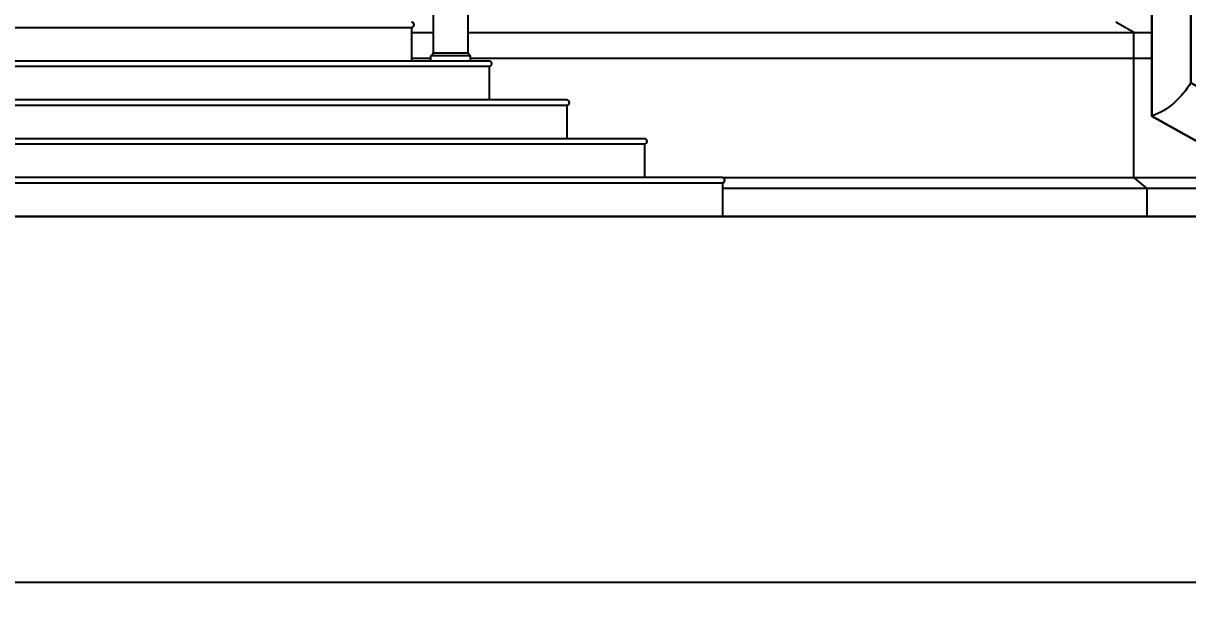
# Model space of a CAD drawing. Header units: millimetres. Extents: x 60 to 102290, y 34 to 65730.
# Drawn here: x 26625 to 31122, y 49877 to 52118 of the extents above; entities that cross this region are included whole.
import ezdxf

# ---------------------------------------------------------------- set-up
doc = ezdxf.new("R2010")
doc.units = ezdxf.units.MM
doc.layers.add('dim', color=4, linetype='Continuous')
doc.styles.add('GOST 2.304', font='romanc.shx', dxfattribs={"oblique": 15})
doc.dimstyles.new('SPDS', dxfattribs={"dimscale": 100, "dimtxt": 2.5, "dimasz": 1.5, "dimexe": 0.75, "dimexo": 0.625, "dimtad": 1, "dimdec": 0, "dimrnd": 0.001, "dimtxsty": 'GOST 2.304', "dimblk": 'ARCHTICK', "dimcen": 2.5, "dimdle": 0.75, "dimadec": 0, "dimazin": 2, "dimtfac": 0.75, "dimtdec": 0, "dimtmove": 1, "dimatfit": 3, "dimfxl": 1.25, "dimtolj": 1, "dimarcsym": 0})

# ---------------------------------------------------------------- blocks, each defined once
blk = doc.blocks.new('129')
at = {"lineweight": 30, "ltscale": 100}
blk.add_lwpolyline([(210921.2, 152003.9), (211009.7, 152053.1), (211009.7, 152415), (211009.7, 155829.6), (211009.7, 155829.6), (211009.7, 155829.6), (211009.7, 155829.6), (211009.7, 159816.5), (210511.8, 160087.9), (210511.8, 160223.1), (210396.8, 160363.1), (210396.8, 160461.5), (210776.8, 160461.5), (210776.8, 160363.1), (210661.8, 160223.1), (210661.8, 160149.1), (211159.7, 159877.7), (211159.7, 155786.5), (211159.7, 155786.5), (211159.7, 155786.5), (211159.7, 155786.5), (211159.7, 152390.4), (211159.7, 151923.7), (210913.3, 151786.5)], dxfattribs=at)
at = {"lineweight": 25, "ltscale": 100}
blk.add_arc((211267.6, 152200.4), 297, 209.7272, 248.6919, dxfattribs=at)
blk = doc.blocks.new('_ArchTick')
at = {"color": 0, "linetype": 'ByBlock', "const_width": 0.15}
blk.add_lwpolyline([(-0.5, -0.5), (0.5, 0.5)], dxfattribs=at)
blk = doc.blocks.new('*D5')
at = {"layer": 'Defpoints', "color": 0, "ltscale": 100, "transparency": 16777216}
for p in [(44579.6, 50883), (7379.6, 50856.3), (44579.6, 49960.4)]:
    blk.add_point(p, dxfattribs=at)
at = {"layer": 'dim', "color": 0, "lineweight": -2, "ltscale": 100, "transparency": 16777216}
for p, q in [((44579.6, 50820.5), (44579.6, 49885.4)), ((7379.6, 50793.8), (7379.6, 49885.4)), ((7304.6, 49960.4), (44654.6, 49960.4))]:
    blk.add_line(p, q, dxfattribs=at)
at = {"layer": 'dim', "color": 0, "lineweight": -2, "ltscale": 100, "transparency": 16777216, "xscale": 150, "yscale": 150, "zscale": 150, "rotation": 180}
blk.add_blockref('_ArchTick', (7379.6, 49960.4), dxfattribs=at)
at = {"layer": 'dim', "color": 0, "lineweight": -2, "ltscale": 100, "transparency": 16777216, "xscale": 150, "yscale": 150, "zscale": 150}
blk.add_blockref('_ArchTick', (44579.6, 49960.4), dxfattribs=at)
at = {"layer": 'dim', "color": 0, "ltscale": 100, "transparency": 16777216, "insert": (25979.6, 50147.9), "char_height": 250, "attachment_point": 5, "style": 'GOST 2.304'}
blk.add_mtext('\\A1;37200', dxfattribs=at)

msp = doc.modelspace()

# ---------------------------------------------------------------- linework, layer by layer
at = {"ltscale": 100}
for p, q in [((28207.6, 52752.1), (28207.6, 52002)), ((28341.9, 52752.1), (28341.9, 52002)), ((30913.8, 52081.8), (30843.8, 52122)), ((28124.8, 52102), (28124.8, 51972)), ((30913.8, 51522), (30913.8, 52081.8)), ((28197.6, 51992), (28197.6, 51972)), ((28199.2, 51992), (28197.6, 51992)), ((28351.9, 51972), (28351.9, 51992)), ((28424.8, 51972), (24824.7, 51972)), ((28197.6, 51982), (28124.8, 51982)), ((30983.8, 51982), (28351.9, 51982)), ((28424.8, 51952), (28424.8, 51822)), ((28724.8, 51822), (24524.7, 51822)), ((28724.8, 51802), (28724.8, 51672)), ((29024.8, 51672), (24224.7, 51672)), ((29024.8, 51652), (29024.8, 51522)), ((29324.8, 51522), (23924.7, 51522)), ((29324.8, 51522), (37298.4, 51522)), ((29324.8, 51502), (29324.8, 51372)), ((30963.8, 51481.8), (30913.8, 51522)), ((29324.8, 51481.8), (41154.6, 51481.8)), ((30963.8, 51481.8), (30963.8, 51372)), ((48277.5, 51372), (3667.2, 51372)), ((6499.3, 51372), (45459.6, 51372))]:
    msp.add_line(p, q, dxfattribs=at)
at = {"ltscale": 4}
for p, q in [((25124.7, 52102), (28124.8, 52102)), ((28124.8, 52081.8), (28207.6, 52081.8)), ((28341.9, 52081.8), (30983.8, 52081.8)), ((28351.9, 51992), (28199.2, 51992)), ((28343.4, 52002), (28207.6, 52002)), ((24824.7, 51952), (28424.4, 51952)), ((24524.7, 51802), (28724.4, 51802)), ((24224.7, 51652), (29024.4, 51652)), ((23924.7, 51502), (29324.4, 51502))]:
    msp.add_line(p, q, dxfattribs=at)
at = {"ltscale": 100}
for centre, radius, start, end in [((28124.8, 52112), 10, 270, 90), ((28197.1, 52002.4), 10.6, 281.8269, 357.9903), ((28354, 52002.4), 10.6, 182.0097, 258.1731), ((28424.4, 51962), 10, 270, 90), ((28724.4, 51812), 10, 270, 90), ((29024.4, 51662), 10, 270, 90), ((29324.4, 51512), 10, 270, 90)]:
    msp.add_arc(centre, radius, start, end, dxfattribs=at)

# ---------------------------------------------------------------- block references
at = {"xscale": -1.000008334555589, "yscale": 1.000008334555589, "zscale": 1.000008334555589}
msp.add_blockref('129', (242145.2, -100165.8), dxfattribs=at)

# ---------------------------------------------------------------- dimensions: what is measured, and where the dimension line sits
at = {"layer": 'dim', "ltscale": 100}
dim = msp.add_linear_dim(base=(44579.6, 49960.4), p1=(7379.6, 50856.3), p2=(44579.6, 50883), dimstyle='SPDS', dxfattribs=at)
dim.commit()
dim.dimension.update_dxf_attribs({"geometry": '*D5', "text_midpoint": (25979.6, 50147.9)})

doc.saveas('drawing.dxf')
